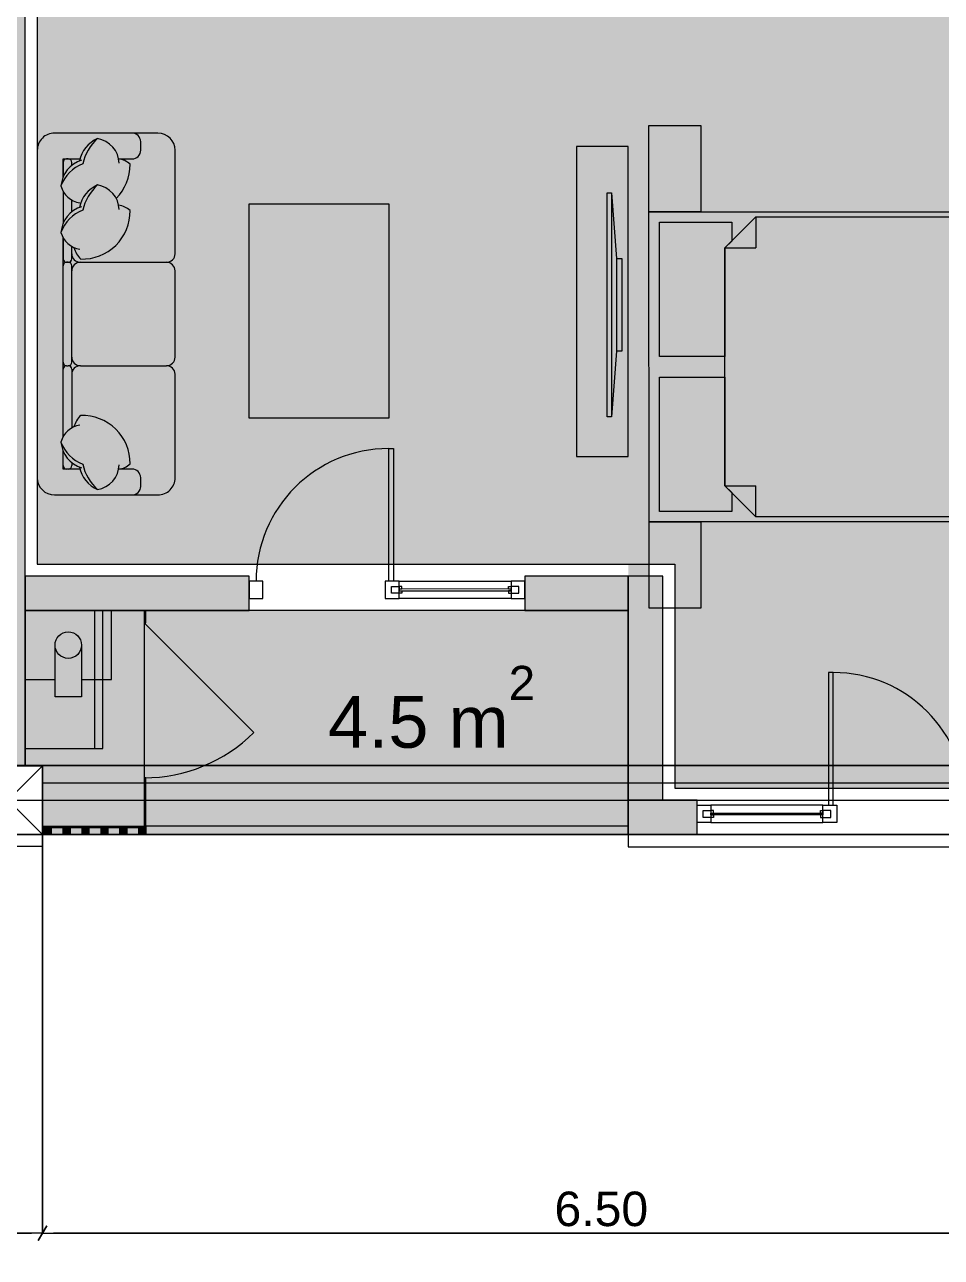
# Model space of a CAD drawing. Header units: millimetres. Extents: x 475616349 to 476941521, y 4620115302 to 4621446928.
# Drawn here: x 476497202 to 476502522, y 4620338040 to 4620345194 of the extents above; entities that cross this region are included whole.
import ezdxf

# ---------------------------------------------------------------- set-up
doc = ezdxf.new("R2010")
doc.units = ezdxf.units.MM
doc.header["$MEASUREMENT"] = 0
for name, color, linetype, lineweight in [('2D Drafting - General_Pen_No__1_Pen_No__7', 7, 'Continuous', 0), ('2D Drafting - General_Pen_No__250_Pen_No__7_Pen_No__250', 7, 'Continuous', 0), ('2D Drafting - General_Pen_No__250_Pen_No__7_Pen_No__7', 7, 'Continuous', 0), ('2D Drafting - General_Pen_No__7_Pen_No__7_Pen_No__7', 7, 'Continuous', 0), ('Doors_Pen_No__7_Pen_No__7_Pen_No__7', 7, 'Continuous', 0), ('G-Anno-Nplt_Pen_No__151', 151, 'Continuous', 0), ('G-Anno-Nplt_Pen_No__4', 7, 'Continuous', 0), ('G-Anno-Nplt_Pen_No__42', 250, 'Continuous', 0), ('G-Anno-Nplt_Pen_No__7', 7, 'Continuous', 0), ('gegmebi_Pen_No__1_Pen_No__7', 7, 'Continuous', 0), ('kar-panjara_Pen_No__7_Pen_No__7_Pen_No__7', 7, 'Continuous', 0), ('New_0_Pen_No__7', 7, 'Continuous', 0), ('New_2D Drafting - General_Pen_No__250_Pen_No__7_Pen_No__255', 255, 'Continuous', 0), ('New_2D Drafting - General_Pen_No__2_Pen_No__250', 7, 'Continuous', 0), ('New_2D Drafting - General_Pen_No__30_Pen_No__9_Pen_No__9_Pen_No__255', 255, 'Continuous', 0), ('New_2D Drafting - General_Pen_No__30_Pen_No__9_Pen_No__9_Pen_No__7', 7, 'Continuous', 0), ('New_R03_Nakveti_Pen_No__4', 7, 'Continuous', 0), ('New_reg_nak_Pen_No__250', 7, 'Continuous', 0), ('New_reg_nak_Pen_No__7', 7, 'Continuous', 0), ('New_Structural - Bearing_Pen_No__250', 7, 'Continuous', 0), ('zoma_Pen_No__5_Pen_No__5', 5, 'Continuous', 0)]:
    doc.layers.add(name, color=color, linetype=linetype, lineweight=lineweight)
doc.layers.add('New_--aveji_Pen_No__251', color=7, linetype='Continuous', lineweight=0, true_color=0x656565)
doc.layers.add('New_R03_Nakveti', color=7, linetype='Continuous')
doc.layers.add('zoma', color=7, linetype='Continuous')
doc.styles.add('GENERATED_STYLE_1', font='arial.ttf')
doc.styles.add('GENERATED_STYLE_2', font='arial.ttf')
doc.dimstyles.new('GENERATED_STYLE__10', dxfattribs={"dimtxt": 100, "dimasz": 68.640772, "dimexe": 0.18, "dimexo": 900, "dimgap": 0.09, "dimtad": 1, "dimtih": 1, "dimtoh": 1, "dimlfac": 0.001, "dimzin": 0, "dimdsep": 46, "dimtxsty": 'GENERATED_STYLE_2', "dimblk": 'ARROWHEAD_2', "dimblk1": 'ARROWHEAD_2', "dimblk2": 'ARROWHEAD_2', "dimcen": 0.09, "dimclrd": 7, "dimclre": 7, "dimclrt": 7, "dimadec": 0, "dimazin": 0, "dimtfac": 1, "dimtdec": 4, "dimtmove": 0, "dimatfit": 3, "dimfxl": 1, "dimtolj": 1, "dimtzin": 0, "dimarcsym": 0})
doc.dimstyles.new('GENERATED_STYLE__29', dxfattribs={"dimtxt": 80.000001, "dimasz": 38, "dimexe": 0.18, "dimexo": 3, "dimgap": 0.09, "dimtad": 1, "dimlfac": 0.001, "dimzin": 0, "dimdsep": 46, "dimtxsty": 'GENERATED_STYLE_2', "dimblk": 'ARROWHEAD_2', "dimblk1": 'ARROWHEAD_2', "dimblk2": 'ARROWHEAD_2', "dimcen": 0.09, "dimclrd": 142, "dimclre": 142, "dimclrt": 142, "dimadec": 0, "dimazin": 0, "dimtfac": 1, "dimtdec": 4, "dimtmove": 0, "dimatfit": 3, "dimfxl": 1, "dimtolj": 1, "dimtzin": 0, "dimarcsym": 0})
doc.dimstyles.new('GENERATED_STYLE__3', dxfattribs={"dimtxt": 200, "dimasz": 64.421331, "dimexe": 0.18, "dimexo": 3, "dimgap": 0.09, "dimtad": 1, "dimtih": 1, "dimtoh": 1, "dimlfac": 0.001, "dimzin": 0, "dimdsep": 46, "dimtxsty": 'GENERATED_STYLE_2', "dimblk": 'ARROWHEAD_2', "dimblk1": 'ARROWHEAD_2', "dimblk2": 'ARROWHEAD_2', "dimcen": 0.09, "dimclrd": 142, "dimclre": 142, "dimclrt": 142, "dimadec": 0, "dimazin": 0, "dimtfac": 1, "dimtdec": 4, "dimtmove": 2, "dimatfit": 3, "dimfxl": 1, "dimtolj": 1, "dimtzin": 0, "dimarcsym": 0})
doc.dimstyles.new('GENERATED_STYLE__9', dxfattribs={"dimtxt": 100, "dimasz": 68.640772, "dimexe": 0.18, "dimexo": 900, "dimgap": 0.09, "dimtad": 1, "dimlfac": 0.001, "dimzin": 0, "dimdsep": 46, "dimtxsty": 'GENERATED_STYLE_2', "dimblk": 'ARROWHEAD_2', "dimblk1": 'ARROWHEAD_2', "dimblk2": 'ARROWHEAD_2', "dimcen": 0.09, "dimclrd": 7, "dimclre": 7, "dimclrt": 7, "dimadec": 0, "dimazin": 0, "dimtfac": 1, "dimtdec": 4, "dimtmove": 0, "dimatfit": 3, "dimfxl": 1, "dimtolj": 1, "dimtzin": 0, "dimarcsym": 0})

# ---------------------------------------------------------------- blocks, each defined once
blk = doc.blocks.new('Bed Layout 23_2')
at = {"layer": 'New_R03_Nakveti_Pen_No__4', "color": 7, "linetype": 'Continuous', "lineweight": 0}
for p, q in [((-900, 0), (-1399.9, 0)), ((-1399.9, 0), (-1399.9, -300)), ((-900, -300), (-900, 0)), ((900, 0), (-900, 0)), ((-900, 0), (-900, -2000)), ((1399.9, 0), (900, 0)), ((900, 0), (900, -300)), ((900, -2000), (900, 0)), ((1399.9, -300), (1399.9, 0)), ((-1399.9, -300), (-900, -300)), ((900, -300), (1399.9, -300)), ((-690, -440), (-870, -620)), ((0, -440), (-690, -440)), ((-690, -440), (-690, -620)), ((690, -440), (0, -440)), ((870, -620), (690, -440)), ((690, -440), (690, -620)), ((-870, -620), (-870, -1970)), ((-870, -620), (-690, -620)), ((870, -620), (690, -620)), ((870, -1970), (870, -620)), ((-900, -2000), (900, -2000)), ((-870, -1970), (0, -1970)), ((0, -1970), (870, -1970))]:
    blk.add_line(p, q, dxfattribs=at)
at = {"layer": 'New_R03_Nakveti_Pen_No__4', "color": 7, "linetype": 'Continuous', "lineweight": 0, "flags": 128}
for points in [[(-60, -440), (-60, -60), (-840, -60), (-840, -480), (-730, -480), (-690, -440)], [(690, -440), (730, -480), (840, -480), (840, -60), (60, -60), (60, -440)]]:
    blk.add_lwpolyline(points, close=True, dxfattribs=at)
blk = doc.blocks.new('ARROWHEAD_2')
at = {"color": 0, "linetype": 'Continuous', "lineweight": 0}
for p, q in [((0, 0), (-1, 0)), ((-0.38, -0.66), (0.38, 0.66))]:
    blk.add_line(p, q, dxfattribs=at)
blk = doc.blocks.new('*D4049')
at = {"layer": 'Defpoints', "color": 0, "linetype": 'Continuous', "transparency": 16777216}
for p in [(476497305.1, 4620340893.3), (476496905.1, 4620340493.3), (476497305.1, 4620338180.3)]:
    blk.add_point(p, dxfattribs=at)
at = {"layer": 'zoma', "color": 142, "linetype": 'Continuous', "lineweight": -2, "transparency": 16777216}
for p, q in [((476497305.1, 4620340890.3), (476497305.1, 4620338180.1)), ((476496905.1, 4620340490.3), (476496905.1, 4620338180.1)), ((476496969.5, 4620338180.3), (476497240.7, 4620338180.3))]:
    blk.add_line(p, q, dxfattribs=at)
at = {"layer": 'zoma', "color": 142, "linetype": 'Continuous', "lineweight": -2, "transparency": 16777216, "xscale": 64.4213309708986, "yscale": 64.4213309708986, "zscale": 64.4213309708986, "rotation": 180}
blk.add_blockref('ARROWHEAD_2', (476496905.1, 4620338180.3), dxfattribs=at)
at = {"layer": 'zoma', "color": 142, "linetype": 'Continuous', "lineweight": -2, "transparency": 16777216, "xscale": 64.4213309708986, "yscale": 64.4213309708986, "zscale": 64.4213309708986}
blk.add_blockref('ARROWHEAD_2', (476497305.1, 4620338180.3), dxfattribs=at)
at = {"layer": 'zoma', "color": 142, "linetype": 'Continuous', "lineweight": 0, "transparency": 16777216, "insert": (476496608.2, 4620338320.3), "char_height": 200, "attachment_point": 5, "style": 'GENERATED_STYLE_2'}
blk.add_mtext('\\A1;0.40', dxfattribs=at)
blk = doc.blocks.new('*D4050')
at = {"layer": 'Defpoints', "color": 0, "linetype": 'Continuous', "transparency": 16777216}
for p in [(476497305.1, 4620340893.3), (476503805.1, 4620340893.3), (476503805.1, 4620338180.3)]:
    blk.add_point(p, dxfattribs=at)
at = {"layer": 'zoma', "color": 142, "linetype": 'Continuous', "lineweight": -2, "transparency": 16777216}
for p, q in [((476497305.1, 4620340890.3), (476497305.1, 4620338180.1)), ((476503805.1, 4620340890.3), (476503805.1, 4620338180.1)), ((476497369.5, 4620338180.3), (476503740.7, 4620338180.3))]:
    blk.add_line(p, q, dxfattribs=at)
at = {"layer": 'zoma', "color": 142, "linetype": 'Continuous', "lineweight": -2, "transparency": 16777216, "xscale": 64.4213309708986, "yscale": 64.4213309708986, "zscale": 64.4213309708986, "rotation": 180}
blk.add_blockref('ARROWHEAD_2', (476497305.1, 4620338180.3), dxfattribs=at)
at = {"layer": 'zoma', "color": 142, "linetype": 'Continuous', "lineweight": -2, "transparency": 16777216, "xscale": 64.4213309708986, "yscale": 64.4213309708986, "zscale": 64.4213309708986}
blk.add_blockref('ARROWHEAD_2', (476503805.1, 4620338180.3), dxfattribs=at)
at = {"layer": 'zoma', "color": 142, "linetype": 'Continuous', "lineweight": 0, "transparency": 16777216, "insert": (476500548.8, 4620338320.3), "char_height": 200, "attachment_point": 5, "style": 'GENERATED_STYLE_2'}
blk.add_mtext('\\A1;6.50', dxfattribs=at)
blk = doc.blocks.new('*D3923')
at = {"layer": 'Defpoints', "color": 0, "linetype": 'Continuous', "transparency": 16777216}
for p in [(476467805.1, 4620355693.7), (476533682.1, 4620355693.7), (476467805.1, 4620340493.7)]:
    blk.add_point(p, dxfattribs=at)
at = {"layer": 'zoma', "color": 7, "linetype": 'Continuous', "lineweight": -2, "transparency": 16777216}
for p, q in [((476468705.1, 4620355693.7), (476533682.3, 4620355693.7)), ((476533682.1, 4620355625.1), (476533682.1, 4620348251.7)), ((476533682.1, 4620340562.4), (476533682.1, 4620347923.8)), ((476468705.1, 4620340493.7), (476533682.3, 4620340493.7))]:
    blk.add_line(p, q, dxfattribs=at)
at = {"layer": 'zoma', "color": 7, "linetype": 'Continuous', "lineweight": -2, "transparency": 16777216, "xscale": 68.64077230571034, "yscale": 68.64077230571034, "zscale": 68.64077230571034}
for p, rotation in [((476533682.1, 4620355693.7), 90), ((476533682.1, 4620340493.7), 270)]:
    blk.add_blockref('ARROWHEAD_2', p, dxfattribs=dict(at, rotation=rotation))
at = {"layer": 'zoma', "color": 7, "linetype": 'Continuous', "lineweight": 0, "transparency": 16777216, "insert": (476533682.1, 4620348087.8), "char_height": 100, "attachment_point": 5, "rotation": 90, "style": 'GENERATED_STYLE_2'}
blk.add_mtext('\\A1;15.20', dxfattribs=at)
blk = doc.blocks.new('*D3924')
at = {"layer": 'Defpoints', "color": 0, "linetype": 'Continuous', "transparency": 16777216}
for p in [(476467805.1, 4620340893.7), (476533022.8, 4620340893.7), (476467805.1, 4620340493.7)]:
    blk.add_point(p, dxfattribs=at)
at = {"layer": 'zoma', "color": 7, "linetype": 'Continuous', "lineweight": -2, "transparency": 16777216}
for p, q in [((476468705.1, 4620340893.7), (476533022.9, 4620340893.7)), ((476533022.8, 4620340825.1), (476533022.8, 4620340562.4)), ((476468705.1, 4620340493.7), (476533022.9, 4620340493.7)), ((476533022.8, 4620340493.7), (476533022.8, 4620340196.9))]:
    blk.add_line(p, q, dxfattribs=at)
at = {"layer": 'zoma', "color": 7, "linetype": 'Continuous', "lineweight": -2, "transparency": 16777216, "xscale": 68.64077230571034, "yscale": 68.64077230571034, "zscale": 68.64077230571034}
for p, rotation in [((476533022.8, 4620340893.7), 90), ((476533022.8, 4620340493.7), 270)]:
    blk.add_blockref('ARROWHEAD_2', p, dxfattribs=dict(at, rotation=rotation))
at = {"layer": 'zoma', "color": 7, "linetype": 'Continuous', "lineweight": 0, "transparency": 16777216, "insert": (476532893, 4620340196.9), "char_height": 100, "attachment_point": 5, "rotation": 90, "style": 'GENERATED_STYLE_2'}
blk.add_mtext('\\A1;0.40', dxfattribs=at)
blk = doc.blocks.new('*D3925')
at = {"layer": 'Defpoints', "color": 0, "linetype": 'Continuous', "transparency": 16777216}
for p in [(476531705.1, 4620345093.7), (476532893, 4620345093.7), (476467805.1, 4620340893.7)]:
    blk.add_point(p, dxfattribs=at)
at = {"layer": 'zoma', "color": 7, "linetype": 'Continuous', "lineweight": -2, "transparency": 16777216}
for p, q in [((476532605.1, 4620345093.7), (476532893.2, 4620345093.7)), ((476532893, 4620345025.1), (476532893, 4620343119.2)), ((476532893, 4620340962.4), (476532893, 4620342855.6)), ((476468705.1, 4620340893.7), (476532893.2, 4620340893.7))]:
    blk.add_line(p, q, dxfattribs=at)
at = {"layer": 'zoma', "color": 7, "linetype": 'Continuous', "lineweight": -2, "transparency": 16777216, "xscale": 68.64077230571034, "yscale": 68.64077230571034, "zscale": 68.64077230571034}
for p, rotation in [((476532893, 4620345093.7), 90), ((476532893, 4620340893.7), 270)]:
    blk.add_blockref('ARROWHEAD_2', p, dxfattribs=dict(at, rotation=rotation))
at = {"layer": 'zoma', "color": 7, "linetype": 'Continuous', "lineweight": 0, "transparency": 16777216, "insert": (476532893, 4620342987.4), "char_height": 100, "attachment_point": 5, "rotation": 90, "style": 'GENERATED_STYLE_2'}
blk.add_mtext('\\A1;4.20', dxfattribs=at)
blk = doc.blocks.new('*D3926')
at = {"layer": 'Defpoints', "color": 0, "linetype": 'Continuous', "transparency": 16777216}
for p in [(476467805.1, 4620345293.7), (476533022.8, 4620345293.7), (476531705.1, 4620345093.7)]:
    blk.add_point(p, dxfattribs=at)
at = {"layer": 'zoma', "color": 7, "linetype": 'Continuous', "lineweight": -2, "transparency": 16777216}
for p, q in [((476468705.1, 4620345293.7), (476533022.9, 4620345293.7)), ((476533022.8, 4620345225.1), (476533022.8, 4620345162.4)), ((476532605.1, 4620345093.7), (476533022.9, 4620345093.7)), ((476533022.8, 4620345093.7), (476533022.8, 4620344796.9))]:
    blk.add_line(p, q, dxfattribs=at)
at = {"layer": 'zoma', "color": 7, "linetype": 'Continuous', "lineweight": -2, "transparency": 16777216, "xscale": 68.64077230571034, "yscale": 68.64077230571034, "zscale": 68.64077230571034}
for p, rotation in [((476533022.8, 4620345293.7), 90), ((476533022.8, 4620345093.7), 270)]:
    blk.add_blockref('ARROWHEAD_2', p, dxfattribs=dict(at, rotation=rotation))
at = {"layer": 'zoma', "color": 7, "linetype": 'Continuous', "lineweight": 0, "transparency": 16777216, "insert": (476532893, 4620344796.9), "char_height": 100, "attachment_point": 5, "rotation": 90, "style": 'GENERATED_STYLE_2'}
blk.add_mtext('\\A1;0.20', dxfattribs=at)
blk = doc.blocks.new('*D3947')
at = {"layer": 'Defpoints', "color": 0, "linetype": 'Continuous', "transparency": 16777216}
for p in [(476467805.1, 4620340493.8), (476531355.1, 4620340493.8), (476531705.1, 4620330975.6)]:
    blk.add_point(p, dxfattribs=at)
at = {"layer": 'zoma', "color": 7, "linetype": 'Continuous', "lineweight": -2, "transparency": 16777216}
for p, q in [((476468705.1, 4620340493.8), (476531355.3, 4620340493.8)), ((476531355.1, 4620340425.1), (476531355.1, 4620335848.4)), ((476531355.1, 4620331044.3), (476531355.1, 4620335589.5)), ((476530805.1, 4620330975.6), (476531354.9, 4620330975.6))]:
    blk.add_line(p, q, dxfattribs=at)
at = {"layer": 'zoma', "color": 7, "linetype": 'Continuous', "lineweight": -2, "transparency": 16777216, "xscale": 68.64077230571034, "yscale": 68.64077230571034, "zscale": 68.64077230571034}
for p, rotation in [((476531355.1, 4620340493.8), 90), ((476531355.1, 4620330975.6), 270)]:
    blk.add_blockref('ARROWHEAD_2', p, dxfattribs=dict(at, rotation=rotation))
at = {"layer": 'zoma', "color": 7, "linetype": 'Continuous', "lineweight": 0, "transparency": 16777216, "insert": (476531355.1, 4620335719), "char_height": 100, "attachment_point": 5, "rotation": 90, "style": 'GENERATED_STYLE_2'}
blk.add_mtext('\\A1;9.52', dxfattribs=at)

msp = doc.modelspace()

# ---------------------------------------------------------------- hatches: boundary and pattern name
at = {"layer": '2D Drafting - General_Pen_No__250_Pen_No__7_Pen_No__7', "linetype": 'Continuous', "lineweight": 0}
for points in [[(476497205.084, 4620340893.269), (476497205.084, 4620347893.269), (476497005.084, 4620347893.269), (476497005.084, 4620340893.269)], [(476500825.495, 4620346044.613), (476502522.371, 4620346044.613), (476502522.371, 4620345946.489), (476500825.495, 4620345946.489), (476500825.495, 4620341493.276), (476500705.495, 4620341493.276), (476500705.495, 4620346044.613)], [(476498505.062, 4620341793.269), (476498505.062, 4620341993.269), (476497205.084, 4620341993.269), (476497205.084, 4620341793.269)], [(476500705.502, 4620341993.269), (476500105.084, 4620341993.269), (476500105.084, 4620341793.269), (476500705.502, 4620341793.269)], [(476500705.502, 4620340693.276), (476500905.502, 4620340693.276), (476500905.502, 4620341993.269), (476500705.502, 4620341993.269)], [(476497905.084, 4620341793.269), (476497895.084, 4620341793.269), (476497895.084, 4620341723.269), (476497905.084, 4620341723.269)], [(476497905.084, 4620340823.27), (476497895.084, 4620340823.27), (476497895.084, 4620340543.276), (476497905.084, 4620340543.276)], [(476501105.163, 4620340493.276), (476501105.163, 4620340693.276), (476500705.502, 4620340693.276), (476500705.502, 4620340493.276)], [(476497305.084, 4620340543.269), (476497905.084, 4620340543.269), (476497905.084, 4620340533.269), (476497305.084, 4620340533.269)]]:
    msp.add_hatch(color=7, dxfattribs=at).paths.add_polyline_path(points)
at = {"layer": 'G-Anno-Nplt_Pen_No__151', "linetype": 'Continuous', "lineweight": 0, "true_color": 0x1f2f3f}
msp.add_hatch(color=169, dxfattribs=at).paths.add_polyline_path([(476497275.084, 4620342063.269), (476500975.502, 4620342063.269), (476500975.502, 4620340763.276), (476503735.084, 4620340763.276), (476503735.084, 4620340948.643), (476504275.084, 4620340948.643), (476504275.084, 4620340763.276), (476506435.502, 4620340763.276), (476506435.502, 4620346243.417), (476506505.502, 4620346243.417), (476506505.502, 4620347493.269), (476506065.3, 4620347493.269), (476506065.3, 4620347893.269), (476503805.084, 4620347893.269), (476503735.084, 4620347893.269), (476503735.084, 4620348009.007), (476503735.084, 4620348383.194), (476497795.272, 4620348383.194), (476497795.272, 4620347983.194), (476497375.084, 4620347983.194), (476497375.084, 4620347823.269), (476497275.084, 4620347823.269)])
at = {"layer": 'G-Anno-Nplt_Pen_No__42', "linetype": 'Continuous', "lineweight": 0}
msp.add_hatch(color=250, dxfattribs=at).paths.add_polyline_path([(476497205.084, 4620340893.269), (476497305.084, 4620340893.269), (476497305.084, 4620340493.269), (476500705.502, 4620340493.269), (476500705.502, 4620341793.269), (476497205.084, 4620341793.269)])
at = {"layer": 'New_2D Drafting - General_Pen_No__250_Pen_No__7_Pen_No__255', "linetype": 'Continuous', "lineweight": 0}
for points in [[(476497205.084, 4620341793.269), (476497705.084, 4620341793.264), (476497705.08, 4620341393.269), (476497532.095, 4620341393.27), (476497532.094, 4620341293.267), (476497378.068, 4620341293.269), (476497378.069, 4620341393.272), (476497205.08, 4620341393.273)], [(476497205.084, 4620341793.269), (476497655.084, 4620341793.269), (476497655.084, 4620340993.269), (476497205.084, 4620340993.269)]]:
    msp.add_hatch(color=255, dxfattribs=at).paths.add_polyline_path(points)
at = {"layer": 'New_2D Drafting - General_Pen_No__30_Pen_No__9_Pen_No__9_Pen_No__255', "linetype": 'Continuous', "lineweight": 0}
for points in [[(476497315.084, 4620340493.269), (476497315.084, 4620340533.269), (476497355.084, 4620340533.269), (476497355.084, 4620340493.269)], [(476497425.084, 4620340493.269), (476497425.084, 4620340533.269), (476497465.084, 4620340533.269), (476497465.084, 4620340493.269)], [(476497535.084, 4620340493.269), (476497535.084, 4620340533.269), (476497575.084, 4620340533.269), (476497575.084, 4620340493.269)], [(476497645.084, 4620340493.269), (476497645.084, 4620340533.269), (476497685.084, 4620340533.269), (476497685.084, 4620340493.269)], [(476497755.084, 4620340493.269), (476497755.084, 4620340533.269), (476497795.084, 4620340533.269), (476497795.084, 4620340493.269)], [(476497865.084, 4620340493.269), (476497865.084, 4620340533.269), (476497905.084, 4620340533.269), (476497905.084, 4620340493.269)]]:
    msp.add_hatch(color=255, dxfattribs=at).paths.add_polyline_path(points)

# ---------------------------------------------------------------- linework, layer by layer
at = {"layer": '2D Drafting - General_Pen_No__1_Pen_No__7', "color": 7, "linetype": 'Continuous', "lineweight": 0}
for p, q in [((476496905.084, 4620340493.269), (476497305.084, 4620340893.269)), ((476497305.084, 4620340493.269), (476496905.084, 4620340893.269))]:
    msp.add_line(p, q, dxfattribs=at)
at = {"layer": '2D Drafting - General_Pen_No__1_Pen_No__7', "color": 7, "linetype": 'Continuous', "lineweight": 0, "flags": 128}
for points in [[(476497305.084, 4620340493.269), (476496905.084, 4620340493.269), (476496905.084, 4620340893.269), (476497305.084, 4620340893.269)], [(476503805.084, 4620340493.269), (476497305.084, 4620340493.269), (476497305.084, 4620340793.269), (476503805.084, 4620340793.269)]]:
    msp.add_lwpolyline(points, close=True, dxfattribs=at)
at = {"layer": '2D Drafting - General_Pen_No__250_Pen_No__7_Pen_No__250', "color": 7, "linetype": 'Continuous', "lineweight": 0, "flags": 128}
for points in [[(476497205.084, 4620340893.269), (476497205.084, 4620347893.269), (476497005.084, 4620347893.269), (476497005.084, 4620340893.269)], [(476498505.062, 4620341793.269), (476498505.062, 4620341993.269), (476497205.084, 4620341993.269), (476497205.084, 4620341793.269)], [(476500705.502, 4620341993.269), (476500105.084, 4620341993.269), (476500105.084, 4620341793.269), (476500705.502, 4620341793.269)], [(476500705.502, 4620340693.276), (476500905.502, 4620340693.276), (476500905.502, 4620341993.269), (476500705.502, 4620341993.269)], [(476497905.084, 4620341793.269), (476497895.084, 4620341793.269), (476497895.084, 4620341723.269), (476497905.084, 4620341723.269)], [(476497905.084, 4620340823.27), (476497895.084, 4620340823.27), (476497895.084, 4620340543.276), (476497905.084, 4620340543.276)], [(476501105.163, 4620340493.276), (476501105.163, 4620340693.276), (476500705.502, 4620340693.276), (476500705.502, 4620340493.276)], [(476497305.084, 4620340543.269), (476497905.084, 4620340543.269), (476497905.084, 4620340533.269), (476497305.084, 4620340533.269)]]:
    msp.add_lwpolyline(points, close=True, dxfattribs=at)
at = {"layer": '2D Drafting - General_Pen_No__7_Pen_No__7_Pen_No__7', "color": 7, "linetype": 'Continuous', "lineweight": 0, "flags": 128}
for points in [[(476500025.084, 4620341863.869), (476499375.084, 4620341863.898), (476499375.088, 4620341963.837), (476500025.088, 4620341963.808)], [(476501185.167, 4620340563.82), (476501835.167, 4620340563.849), (476501835.163, 4620340663.788), (476501185.163, 4620340663.759)]]:
    msp.add_lwpolyline(points, close=True, dxfattribs=at)
at = {"layer": '2D Drafting - General_Pen_No__7_Pen_No__7_Pen_No__7', "color": 7, "linetype": 'Continuous', "lineweight": 0}
for centre, start, end in [((476499315.399, 4620341963.85), 89.9974694, 179.9942626), ((476501894.852, 4620340663.801), 0.0057374, 90.0025306)]:
    msp.add_arc(centre, 770.311, start, end, dxfattribs=at)
at = {"layer": 'Doors_Pen_No__7_Pen_No__7_Pen_No__7', "color": 7, "linetype": 'Continuous', "lineweight": 0, "flags": 128}
for points in [[(476499342.066, 4620341963.849), (476499315.399, 4620341963.85), (476499315.433, 4620342734.161), (476499342.1, 4620342734.16)], [(476501868.185, 4620340663.8), (476501894.852, 4620340663.801), (476501894.818, 4620341434.112), (476501868.151, 4620341434.111)]]:
    msp.add_lwpolyline(points, close=True, dxfattribs=at)
at = {"layer": 'G-Anno-Nplt_Pen_No__4', "color": 7, "linetype": 'Continuous', "lineweight": 0, "flags": 128}
for points in [[(476497275.084, 4620342063.269), (476500975.502, 4620342063.269), (476500975.502, 4620340763.276), (476503735.084, 4620340763.276), (476503735.084, 4620340948.643), (476504275.084, 4620340948.643), (476504275.084, 4620340763.276), (476506435.502, 4620340763.276), (476506435.502, 4620346243.417), (476506505.502, 4620346243.417), (476506505.502, 4620347493.269), (476506065.3, 4620347493.269), (476506065.3, 4620347893.269), (476503805.084, 4620347893.269), (476503735.084, 4620347893.269), (476503735.084, 4620348009.007), (476503735.084, 4620348383.194), (476497795.272, 4620348383.194), (476497795.272, 4620347983.194), (476497375.084, 4620347983.194), (476497375.084, 4620347823.269), (476497275.084, 4620347823.269)], [(476497205.084, 4620340893.269), (476497305.084, 4620340893.269), (476497305.084, 4620340493.269), (476500705.502, 4620340493.269), (476500705.502, 4620341793.269), (476497205.084, 4620341793.269)]]:
    msp.add_lwpolyline(points, close=True, dxfattribs=at)
at = {"layer": 'gegmebi_Pen_No__1_Pen_No__7', "color": 7, "linetype": 'Continuous', "lineweight": 0, "flags": 128}
for points in [[(476497532.095, 4620341393.27), (476497705.08, 4620341393.269), (476497705.084, 4620341793.264), (476497205.084, 4620341793.269), (476497205.08, 4620341393.273), (476497378.069, 4620341393.272)], [(476497532.097, 4620341593.269), (476497532.094, 4620341293.267), (476497378.068, 4620341293.269), (476497378.071, 4620341593.27)]]:
    msp.add_lwpolyline(points, dxfattribs=at)
at = {"layer": 'kar-panjara_Pen_No__7_Pen_No__7_Pen_No__7', "color": 7, "linetype": 'Continuous', "lineweight": 0, "flags": 128}
for points in [[(476498505.084, 4620341863.918), (476498585.084, 4620341863.914), (476498585.088, 4620341963.914), (476498505.088, 4620341963.918)], [(476499295.084, 4620341863.84), (476499375.084, 4620341863.837), (476499375.088, 4620341963.837), (476499295.088, 4620341963.84)], [(476499330.087, 4620341933.839), (476499375.087, 4620341933.837), (476499375.086, 4620341918.837), (476499375.086, 4620341908.837), (476499390.086, 4620341908.836), (476499390.085, 4620341893.836), (476499330.085, 4620341893.839)], [(476499390.087, 4620341933.836), (476499375.087, 4620341933.837), (476499375.086, 4620341918.837), (476499390.086, 4620341918.836)], [(476500070.087, 4620341933.806), (476500025.087, 4620341933.808), (476500025.086, 4620341918.808), (476500025.086, 4620341908.808), (476500010.086, 4620341908.809), (476500010.085, 4620341893.809), (476500070.085, 4620341893.806)], [(476500010.087, 4620341933.809), (476500025.087, 4620341933.808), (476500025.086, 4620341918.808), (476500010.086, 4620341918.809)], [(476500025.084, 4620341863.869), (476500105.084, 4620341863.865), (476500105.088, 4620341963.865), (476500025.088, 4620341963.869)], [(476500025.086, 4620341918.808), (476499375.086, 4620341918.837), (476499375.086, 4620341908.837), (476500025.086, 4620341908.808)], [(476501185.167, 4620340563.82), (476501105.167, 4620340563.817), (476501105.163, 4620340663.817), (476501185.163, 4620340663.82)], [(476501915.167, 4620340563.792), (476501835.167, 4620340563.788), (476501835.163, 4620340663.788), (476501915.163, 4620340663.792)], [(476501140.164, 4620340633.757), (476501185.164, 4620340633.759), (476501185.165, 4620340618.759), (476501185.165, 4620340608.759), (476501200.165, 4620340608.76), (476501200.166, 4620340593.76), (476501140.166, 4620340593.757)], [(476501200.164, 4620340633.76), (476501185.164, 4620340633.759), (476501185.165, 4620340618.759), (476501200.165, 4620340618.76)], [(476501185.165, 4620340618.759), (476501835.165, 4620340618.788), (476501835.165, 4620340608.788), (476501185.165, 4620340608.759)], [(476501820.164, 4620340633.788), (476501835.164, 4620340633.788), (476501835.165, 4620340618.788), (476501820.165, 4620340618.788)], [(476501880.164, 4620340633.79), (476501835.164, 4620340633.788), (476501835.165, 4620340618.788), (476501835.165, 4620340608.788), (476501820.165, 4620340608.788), (476501820.166, 4620340593.788), (476501880.166, 4620340593.79)]]:
    msp.add_lwpolyline(points, close=True, dxfattribs=at)
at = {"layer": 'New_--aveji_Pen_No__251', "color": 251, "linetype": 'Continuous', "lineweight": 0, "true_color": 0x656565}
for points in [[(476500405.495, 4620344487.334), (476500405.495, 4620342687.334), (476500705.495, 4620342687.334), (476500705.495, 4620344487.334)], [(476500636.895, 4620343299.937), (476500608.804, 4620342918.662), (476500582.972, 4620342918.662), (476500582.972, 4620344218.662), (476500608.804, 4620344218.662), (476500636.895, 4620343837.386)]]:
    msp.add_lwpolyline(points, close=True, dxfattribs=at)
for points in [[(476500608.804, 4620344218.662), (476500608.804, 4620342918.662)], [(476500636.895, 4620343837.386), (476500666.895, 4620343837.386), (476500666.895, 4620343299.937), (476500636.895, 4620343299.937)]]:
    msp.add_lwpolyline(points, dxfattribs=at)
at = {"layer": 'New_0_Pen_No__7', "color": 7, "linetype": 'Continuous', "lineweight": 0}
for p, q in [((476497975.084, 4620344564.552), (476497375.084, 4620344564.552)), ((476497875.084, 4620344464.552), (476497875.084, 4620344514.552)), ((476497275.084, 4620344464.552), (476497275.084, 4620342564.552)), ((476498075.084, 4620343864.552), (476498075.084, 4620344464.552)), ((476497425.084, 4620344414.552), (476497523.346, 4620344414.552)), ((476497425.084, 4620344309.366), (476497425.084, 4620344414.552)), ((476497425.084, 4620344394.552), (476497425.084, 4620344309.366)), ((476497455.084, 4620344414.552), (476497445.084, 4620344414.552)), ((476497475.084, 4620344376.396), (476497475.084, 4620344394.552)), ((476497747.616, 4620344414.552), (476497825.084, 4620344414.552)), ((476497425.084, 4620344226.184), (476497425.084, 4620344040.018)), ((476497475.084, 4620344107.048), (476497475.084, 4620344175.837)), ((476497425.084, 4620342802.92), (476497425.084, 4620343956.836)), ((476497425.084, 4620343956.836), (476497425.084, 4620343834.552)), ((476497475.084, 4620343834.552), (476497475.084, 4620343906.489)), ((476497455.084, 4620343814.552), (476497445.084, 4620343814.552)), ((476497445.084, 4620343814.552), (476497455.084, 4620343814.552)), ((476497475.084, 4620343234.552), (476497475.084, 4620343794.552)), ((476497525.084, 4620343814.552), (476498025.084, 4620343814.552)), ((476498075.084, 4620343264.552), (476498075.084, 4620343764.552)), ((476497445.084, 4620343214.552), (476497455.084, 4620343214.552)), ((476497445.084, 4620343214.552), (476497455.084, 4620343214.552)), ((476497525.084, 4620343214.552), (476498025.084, 4620343214.552)), ((476497475.084, 4620343194.552), (476497475.084, 4620342853.267)), ((476498075.084, 4620342564.552), (476498075.084, 4620343164.552)), ((476497425.084, 4620342614.552), (476497425.084, 4620342719.738)), ((476497425.084, 4620342634.552), (476497425.084, 4620342719.738)), ((476497475.084, 4620342652.708), (476497475.084, 4620342634.552)), ((476497523.346, 4620342614.552), (476497425.084, 4620342614.552)), ((476497455.084, 4620342614.552), (476497445.084, 4620342614.552)), ((476497825.084, 4620342614.552), (476497747.616, 4620342614.552)), ((476497875.084, 4620342514.552), (476497875.084, 4620342564.552)), ((476497375.084, 4620342464.552), (476497975.084, 4620342464.552))]:
    msp.add_line(p, q, dxfattribs=at)
msp.add_lwpolyline([(476499316.48, 4620344152.478), (476498502.733, 4620344152.479), (476498502.732, 4620342911.774), (476499316.479, 4620342911.774)], close=True, dxfattribs=at)
for centre, radius, start, end in [((476497375.084, 4620344464.552), 100, 89.9999829, 180), ((476497694.637, 4620344370.251), 176.927, 113.3151418, 169.3613055), ((476497823.551, 4620344317.419), 293.149, 132.7367817, 166.3508256), ((476497600.012, 4620344384.023), 150.728, 2.0671544, 80.6071322), ((476497825.084, 4620344514.552), 50, 0, 89.9999829), ((476497975.084, 4620344464.552), 100, 0, 89.9999829), ((476497825.084, 4620344464.552), 50, 269.9999829, 0), ((476497582.385, 4620344244.194), 170.267, 107.2713471, 175.4668019), ((476497619.887, 4620344181.159), 220.903, 111.5682446, 159.7406247), ((476497445.084, 4620344394.552), 20, 89.9999829, 180), ((476497455.084, 4620344394.552), 20, 0, 89.9999829), ((476497535.548, 4620344380.919), 278.124, 315.2882288, 0.5789367), ((476497735.193, 4620344302.159), 113.183, 46.1116067, 83.7097337), ((476497539.121, 4620344289.434), 130.403, 194.106375, 262.231967), ((476497694.637, 4620344100.903), 176.927, 113.3151418, 169.3613055), ((476497823.551, 4620344048.071), 293.149, 132.7367817, 166.3508256), ((476497600.012, 4620344114.675), 150.728, 2.0671544, 80.6071322), ((476497735.193, 4620344032.811), 113.183, 46.1116067, 83.7097337), ((476497582.384, 4620343974.846), 170.267, 107.2713471, 175.4668019), ((476497619.887, 4620343911.811), 220.903, 111.5682446, 159.7406247), ((476497535.548, 4620344111.571), 278.124, 268.2849971, 0.5789367), ((476497539.121, 4620344020.086), 130.403, 194.106375, 262.2319704), ((476497525.084, 4620343864.552), 50, 180, 269.9999829), ((476497642.591, 4620343946.92), 161.732, 196.7792363, 224.4944425), ((476498025.084, 4620343864.552), 50, 269.9999829, 0), ((476497445.084, 4620343834.552), 20, 180, 269.9999829), ((476497445.084, 4620343794.552), 20, 89.9999829, 180), ((476497455.084, 4620343834.552), 20, 269.9999829, 0), ((476497455.084, 4620343794.552), 20, 0, 89.9999829), ((476497525.084, 4620343764.552), 50, 89.9999829, 180), ((476498025.084, 4620343764.552), 50, 0, 89.9999829), ((476497445.084, 4620343234.552), 20, 180, 269.9999829), ((476497445.084, 4620343194.552), 20, 89.9999829, 180), ((476497455.084, 4620343234.552), 20, 269.9999863, 0), ((476497455.084, 4620343194.552), 20, 0, 89.9999829), ((476497525.084, 4620343264.552), 50, 180, 269.9999829), ((476497525.084, 4620343164.552), 50, 89.9999829, 180), ((476498025.084, 4620343264.552), 50, 269.9999829, 0), ((476498025.084, 4620343164.552), 50, 0, 89.9999829), ((476497642.59, 4620342812.836), 161.732, 135.5054922, 163.2207065), ((476497535.547, 4620342648.185), 278.124, 359.4210633, 91.7149687), ((476497539.12, 4620342739.671), 130.403, 97.7679992, 165.8935695), ((476497582.384, 4620342784.91), 170.267, 184.5331433, 252.7286235), ((476497619.887, 4620342847.945), 220.903, 200.2593753, 248.4317332), ((476497823.551, 4620342711.686), 293.149, 193.649118, 227.2632083), ((476497735.192, 4620342726.945), 113.183, 276.2902358, 313.8883834), ((476497445.084, 4620342634.552), 20, 180, 269.9999863), ((476497455.084, 4620342634.552), 20, 269.9999829, 0), ((476497694.636, 4620342658.853), 176.927, 190.638639, 246.6848331), ((476497600.012, 4620342645.081), 150.728, 279.3928341, 357.9327909), ((476497825.084, 4620342564.552), 50, 0, 89.9999829), ((476497375.084, 4620342564.552), 100, 180, 269.9999829), ((476497825.084, 4620342514.552), 50, 269.9999829, 0), ((476497975.084, 4620342564.552), 100, 269.9999829, 0)]:
    msp.add_arc(centre, radius, start, end, dxfattribs=at)
at = {"layer": 'New_2D Drafting - General_Pen_No__30_Pen_No__9_Pen_No__9_Pen_No__7', "color": 7, "linetype": 'Continuous', "lineweight": 0, "flags": 128}
for points in [[(476497315.084, 4620340493.269), (476497315.084, 4620340533.269), (476497355.084, 4620340533.269), (476497355.084, 4620340493.269)], [(476497425.084, 4620340493.269), (476497425.084, 4620340533.269), (476497465.084, 4620340533.269), (476497465.084, 4620340493.269)], [(476497535.084, 4620340493.269), (476497535.084, 4620340533.269), (476497575.084, 4620340533.269), (476497575.084, 4620340493.269)], [(476497645.084, 4620340493.269), (476497645.084, 4620340533.269), (476497685.084, 4620340533.269), (476497685.084, 4620340493.269)], [(476497755.084, 4620340493.269), (476497755.084, 4620340533.269), (476497795.084, 4620340533.269), (476497795.084, 4620340493.269)], [(476497865.084, 4620340493.269), (476497865.084, 4620340533.269), (476497905.084, 4620340533.269), (476497905.084, 4620340493.269)]]:
    msp.add_lwpolyline(points, close=True, dxfattribs=at)
at = {"layer": 'New_reg_nak_Pen_No__250', "color": 7, "linetype": 'Continuous', "lineweight": 0}
for p, q in [((476497609.606, 4620340993.269), (476497609.606, 4620341793.269)), ((476497895.084, 4620341723.269), (476497895.084, 4620340823.27))]:
    msp.add_line(p, q, dxfattribs=at)
at = {"layer": 'New_reg_nak_Pen_No__250', "color": 7, "linetype": 'Continuous', "lineweight": 0, "flags": 128}
for points in [[(476497205.084, 4620341793.269), (476497205.084, 4620340993.269), (476497655.084, 4620340993.269), (476497655.084, 4620341793.269)], [(476497905.084, 4620340493.276), (476500705.502, 4620340493.276), (476500705.502, 4620340543.276), (476497905.084, 4620340543.276)]]:
    msp.add_lwpolyline(points, close=True, dxfattribs=at)
at = {"layer": 'New_reg_nak_Pen_No__250', "color": 7, "linetype": 'Continuous', "lineweight": 0}
msp.add_circle((476497455.084, 4620341593.269), 77.013, dxfattribs=at)
at = {"layer": 'New_reg_nak_Pen_No__7', "color": 7, "linetype": 'Continuous', "lineweight": 0, "flags": 128}
for points in [[(476497305.084, 4620340493.269), (476497305.084, 4620340423.615), (476493505.08, 4620340423.615), (476493505.08, 4620340493.276)], [(476500705.502, 4620340493.276), (476500705.502, 4620340423.269), (476506705.502, 4620340423.269), (476506705.502, 4620340493.276)]]:
    msp.add_lwpolyline(points, dxfattribs=at)
at = {"layer": 'New_Structural - Bearing_Pen_No__250', "color": 7, "linetype": 'Continuous', "lineweight": 0}
msp.add_line((476497895.072, 4620341723.269), (476498531.472, 4620341086.87), dxfattribs=at)
msp.add_arc((476497895.084, 4620341723.258), 899.988, 270, 315.0000121, dxfattribs=at)
at = {"layer": 'zoma_Pen_No__5_Pen_No__5', "color": 5, "linetype": 'Continuous', "lineweight": 0}
msp.add_line((476465524.461, 4620340693.75), (476535354.291, 4620340693.75), dxfattribs=at)

# ---------------------------------------------------------------- block references
at = {"layer": 'New_R03_Nakveti', "color": 7, "linetype": 'Continuous', "lineweight": 0, "xscale": -1, "zscale": 1000, "rotation": 90.00297269510615}
msp.add_blockref('Bed Layout 23_2', (476500825.568, 4620343207.956), dxfattribs=at)

# ---------------------------------------------------------------- texts
at = {"layer": 'G-Anno-Nplt_Pen_No__7', "color": 7, "lineweight": 0, "insert": (476498962.957, 4620340993.269), "char_height": 300, "attachment_point": 7, "style": 'GENERATED_STYLE_1'}
msp.add_mtext('{\\fArial|b0|i0|c0|p34;4.5 m{\\H0.66x;\\S2^  ;}}', dxfattribs=at)

# ---------------------------------------------------------------- dimensions: what is measured, and where the dimension line sits
at = {"layer": 'zoma', "color": 142, "linetype": 'Continuous', "lineweight": 0}
for base, p1, p2, picture, middle in [((476533682.101, 4620355693.723), (476467805.077, 4620340493.723), (476467805.077, 4620355693.723), '*D3923', (476533682.101, 4620348087.781)), ((476533022.769, 4620345293.723), (476531705.084, 4620345093.721), (476467805.077, 4620345293.723), '*D3926', (476532892.973, 4620344796.873)), ((476532892.973, 4620345093.721), (476467805.077, 4620340893.723), (476531705.084, 4620345093.721), '*D3925', (476532892.973, 4620342987.429)), ((476533022.769, 4620340893.723), (476467805.077, 4620340493.723), (476467805.077, 4620340893.723), '*D3924', (476532892.973, 4620340196.874))]:
    dim = msp.add_linear_dim(base=base, p1=p1, p2=p2, angle=90, dimstyle='GENERATED_STYLE__9', dxfattribs=at)
    dim.commit()
    dim.dimension.update_dxf_attribs({"geometry": picture, "text_midpoint": middle, "dimtype": 160, "text_rotation": 90})
for base, p1, p2, picture, middle in [((476497305.084, 4620338180.292), (476496905.084, 4620340493.269), (476497305.084, 4620340893.269), '*D4049', (476496608.236, 4620338320.292)), ((476503805.084, 4620338180.292), (476497305.084, 4620340893.269), (476503805.084, 4620340893.269), '*D4050', (476500548.791, 4620338320.292))]:
    dim = msp.add_linear_dim(base=base, p1=p1, p2=p2, dimstyle='GENERATED_STYLE__3', dxfattribs=at)
    dim.commit()
    dim.dimension.update_dxf_attribs({"geometry": picture, "text_midpoint": middle, "dimtype": 160})
at = {"layer": 'zoma', "color": 1, "linetype": 'Continuous', "lineweight": 0}
dim = msp.add_linear_dim(base=(476531355.084, 4620340493.75), p1=(476531705.084, 4620330975.634), p2=(476467805.077, 4620340493.75), angle=90, dimstyle='GENERATED_STYLE__10', dxfattribs=at)
dim.commit()
dim.dimension.update_dxf_attribs({"geometry": '*D3947', "text_midpoint": (476531355.084, 4620335718.959), "dimtype": 160, "text_rotation": 90})

# ---------------------------------------------------------------- leaders
at = {"layer": 'New_2D Drafting - General_Pen_No__2_Pen_No__250', "color": 7, "linetype": 'Continuous', "lineweight": 0, "annotation_type": 0, "has_hookline": 1, "hookline_direction": 0, "text_width": 1933.333}
msp.add_leader([(476494833.918, 4620343063.939), (476494833.918, 4620335605.804), (476495933.828, 4620335472.381)], dimstyle='GENERATED_STYLE__29', dxfattribs=at)

doc.saveas('drawing.dxf')
